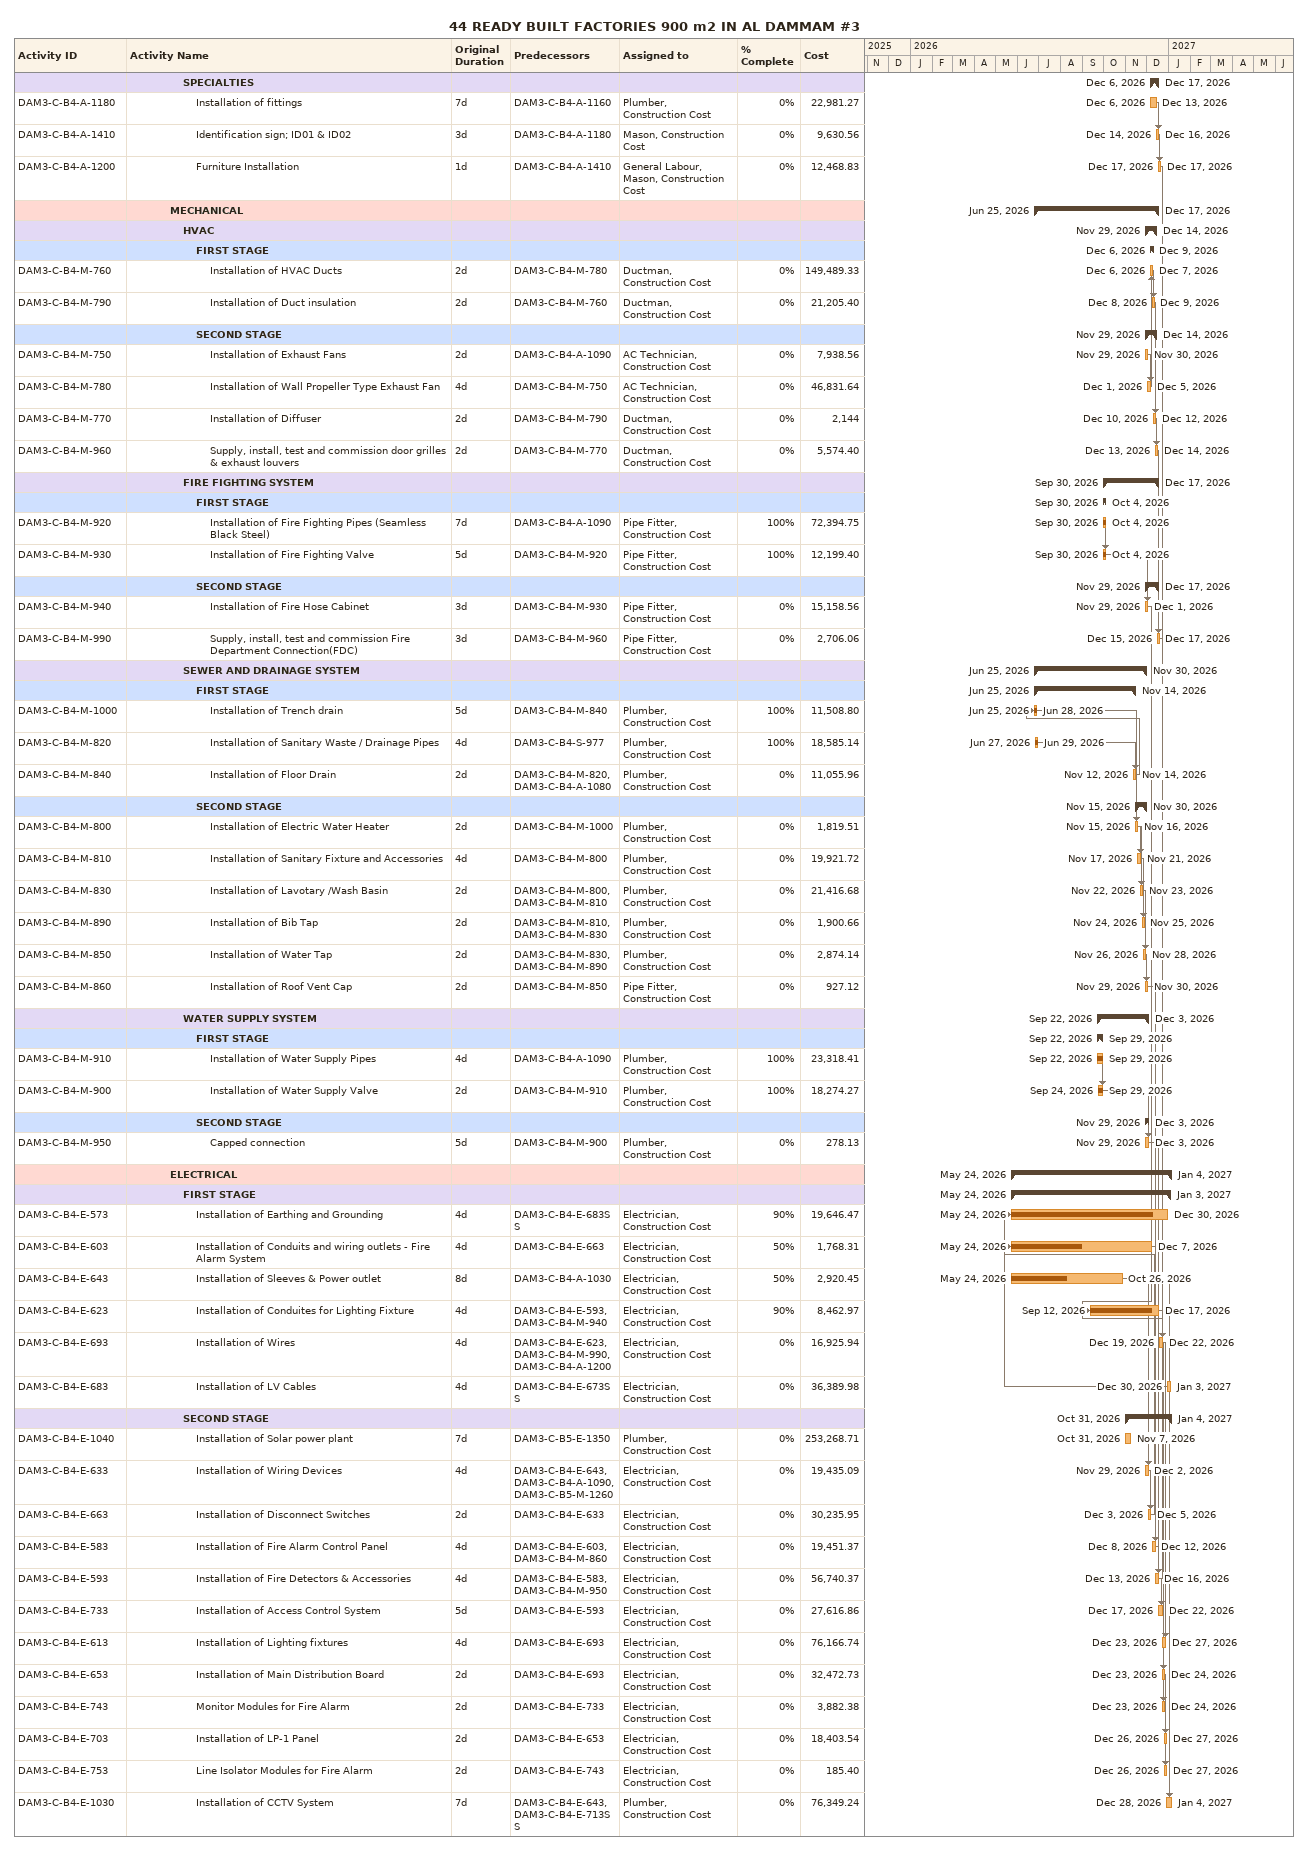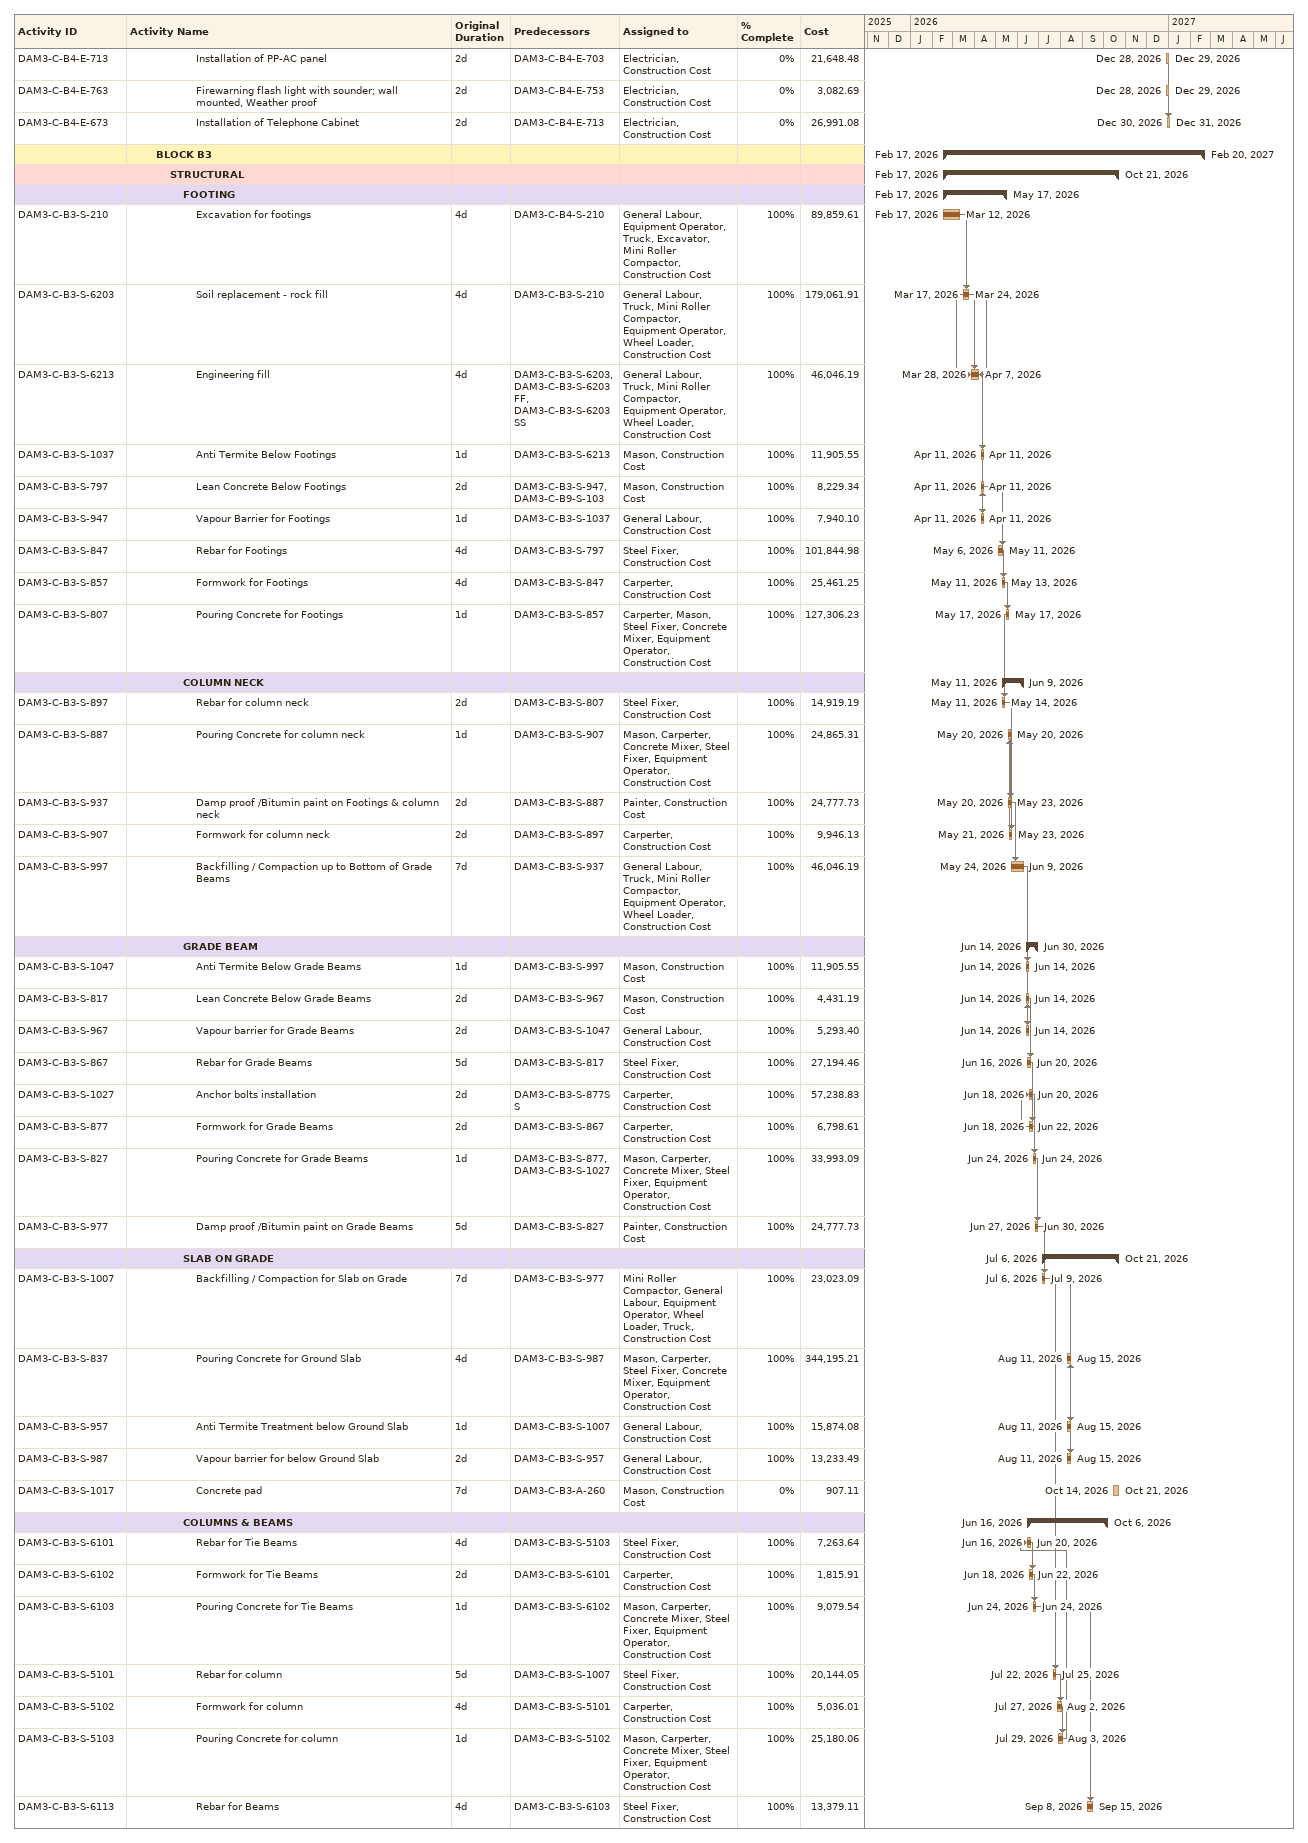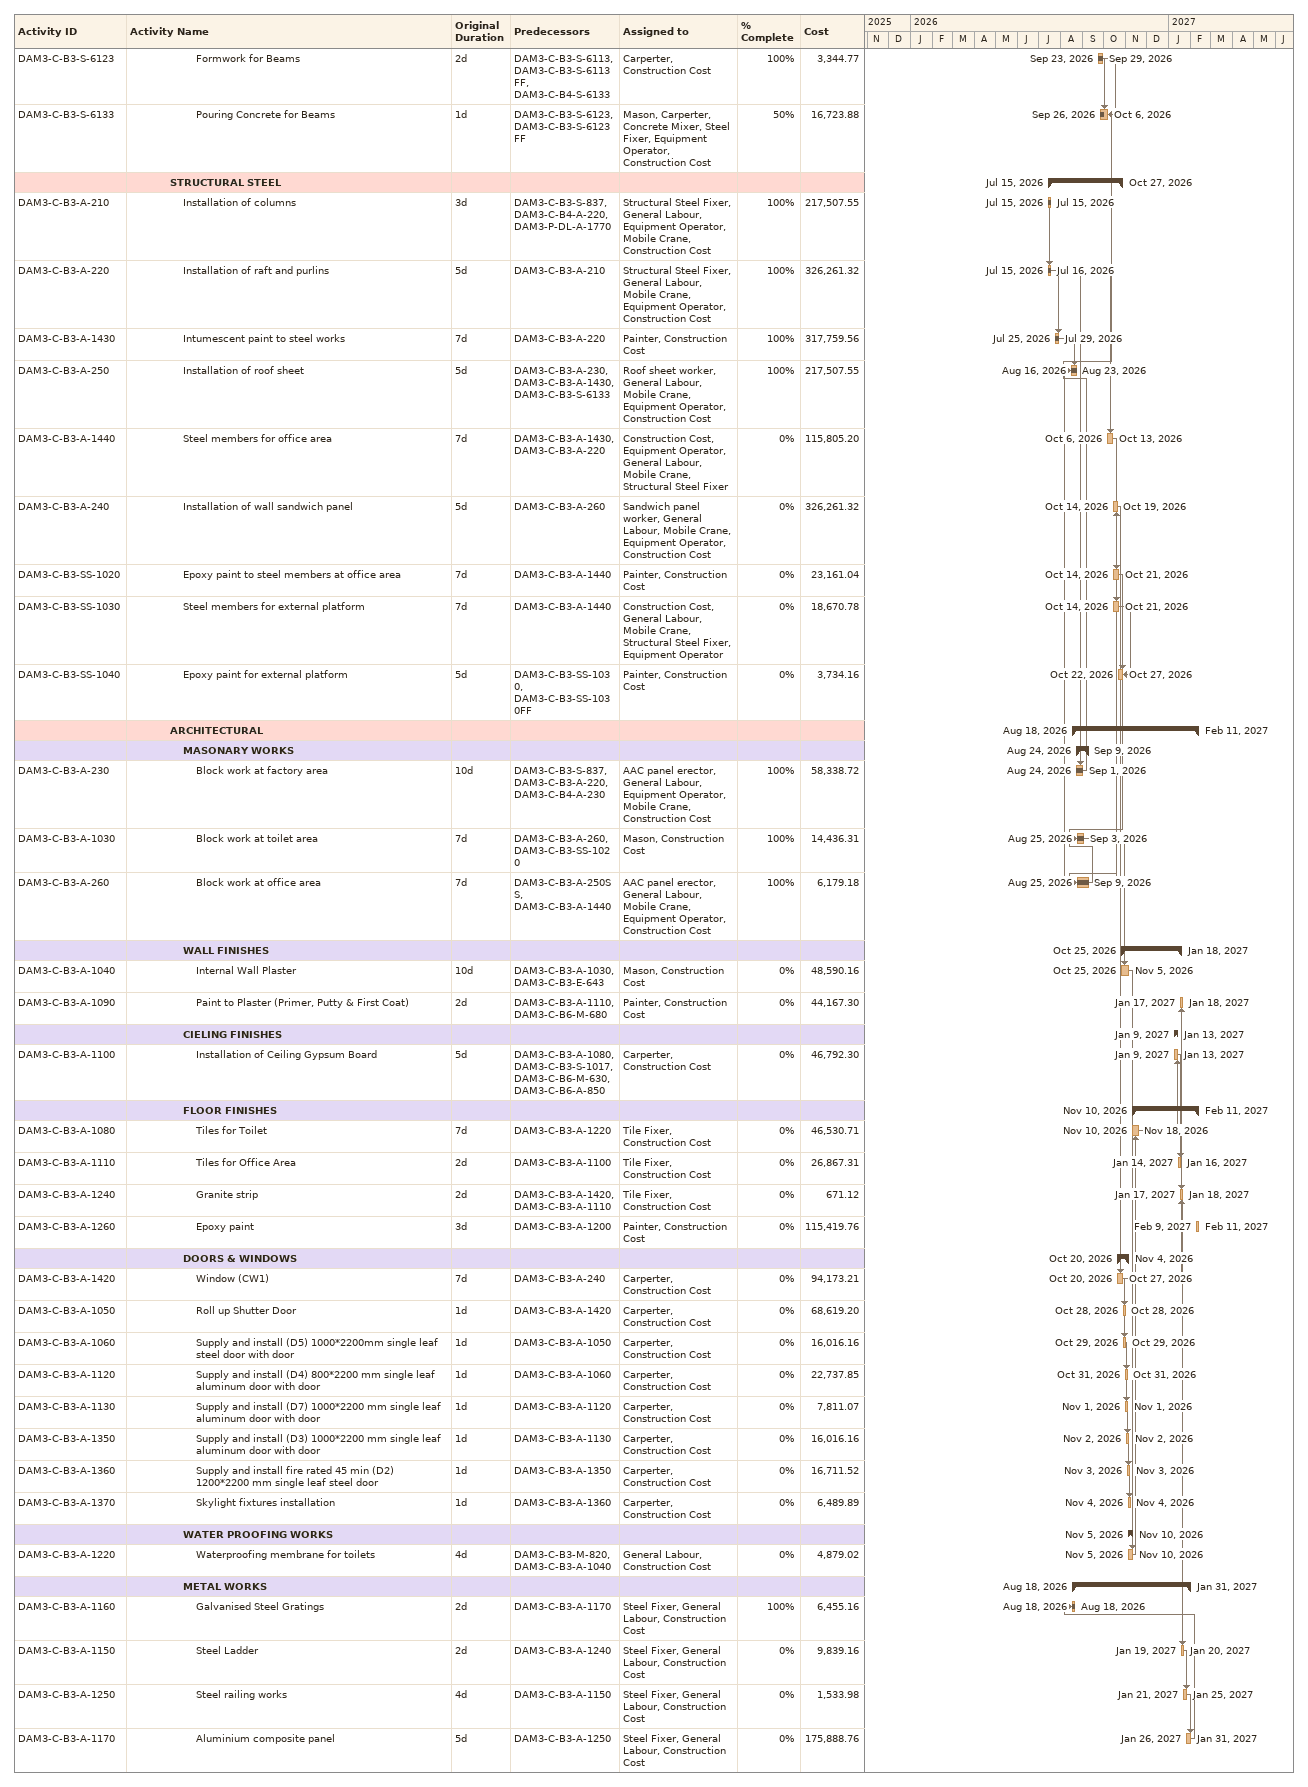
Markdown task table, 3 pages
44 READY BUILT FACTORIES 900 m2 IN AL DAMMAM #3

| ID | Level | Task | Original duration | Start | Finish | Predecessors | Resources | % complete | Cost |
|---|---|---|---|---|---|---|---|---|---|
|  | 5 | **SPECIALTIES** |  | 2026-12-06 | 2026-12-17 |  |  |  |  |
| DAM3-C-B4-A-1180 | 6 | Installation of fittings | 7d | 2026-12-06 | 2026-12-13 | DAM3-C-B4-A-1160 | Plumber, Construction Cost | 0 | 22981.27 |
| DAM3-C-B4-A-1410 | 6 | Identification sign; ID01 & ID02 | 3d | 2026-12-14 | 2026-12-16 | DAM3-C-B4-A-1180 | Mason, Construction Cost | 0 | 9630.56 |
| DAM3-C-B4-A-1200 | 6 | Furniture Installation | 1d | 2026-12-17 | 2026-12-17 | DAM3-C-B4-A-1410 | General Labour, Mason, Construction Cost | 0 | 12468.83 |
|  | 4 | **MECHANICAL** |  | 2026-06-25 | 2026-12-17 |  |  |  |  |
|  | 5 | **HVAC** |  | 2026-11-29 | 2026-12-14 |  |  |  |  |
|  | 6 | **FIRST STAGE** |  | 2026-12-06 | 2026-12-09 |  |  |  |  |
| DAM3-C-B4-M-760 | 7 | Installation of HVAC Ducts | 2d | 2026-12-06 | 2026-12-07 | DAM3-C-B4-M-780 | Ductman, Construction Cost | 0 | 149489.33 |
| DAM3-C-B4-M-790 | 7 | Installation of Duct insulation | 2d | 2026-12-08 | 2026-12-09 | DAM3-C-B4-M-760 | Ductman, Construction Cost | 0 | 21205.40 |
|  | 6 | **SECOND STAGE** |  | 2026-11-29 | 2026-12-14 |  |  |  |  |
| DAM3-C-B4-M-750 | 7 | Installation of Exhaust Fans | 2d | 2026-11-29 | 2026-11-30 | DAM3-C-B4-A-1090 | AC Technician, Construction Cost | 0 | 7938.56 |
| DAM3-C-B4-M-780 | 7 | Installation of Wall Propeller Type Exhaust Fan | 4d | 2026-12-01 | 2026-12-05 | DAM3-C-B4-M-750 | AC Technician, Construction Cost | 0 | 46831.64 |
| DAM3-C-B4-M-770 | 7 | Installation of Diffuser | 2d | 2026-12-10 | 2026-12-12 | DAM3-C-B4-M-790 | Ductman, Construction Cost | 0 | 2144 |
| DAM3-C-B4-M-960 | 7 | Supply, install, test and commission door grilles & exhaust louvers | 2d | 2026-12-13 | 2026-12-14 | DAM3-C-B4-M-770 | Ductman, Construction Cost | 0 | 5574.40 |
|  | 5 | **FIRE FIGHTING SYSTEM** |  | 2026-09-30 | 2026-12-17 |  |  |  |  |
|  | 6 | **FIRST STAGE** |  | 2026-09-30 | 2026-10-04 |  |  |  |  |
| DAM3-C-B4-M-920 | 7 | Installation of Fire Fighting Pipes (Seamless Black Steel) | 7d | 2026-09-30 | 2026-10-04 | DAM3-C-B4-A-1090 | Pipe Fitter, Construction Cost | 100 | 72394.75 |
| DAM3-C-B4-M-930 | 7 | Installation of Fire Fighting Valve | 5d | 2026-09-30 | 2026-10-04 | DAM3-C-B4-M-920 | Pipe Fitter, Construction Cost | 100 | 12199.40 |
|  | 6 | **SECOND STAGE** |  | 2026-11-29 | 2026-12-17 |  |  |  |  |
| DAM3-C-B4-M-940 | 7 | Installation of Fire Hose Cabinet | 3d | 2026-11-29 | 2026-12-01 | DAM3-C-B4-M-930 | Pipe Fitter, Construction Cost | 0 | 15158.56 |
| DAM3-C-B4-M-990 | 7 | Supply, install, test and commission Fire Department Connection(FDC) | 3d | 2026-12-15 | 2026-12-17 | DAM3-C-B4-M-960 | Pipe Fitter, Construction Cost | 0 | 2706.06 |
|  | 5 | **SEWER AND DRAINAGE SYSTEM** |  | 2026-06-25 | 2026-11-30 |  |  |  |  |
|  | 6 | **FIRST STAGE** |  | 2026-06-25 | 2026-11-14 |  |  |  |  |
| DAM3-C-B4-M-1000 | 7 | Installation of Trench drain | 5d | 2026-06-25 | 2026-06-28 | DAM3-C-B4-M-840 | Plumber, Construction Cost | 100 | 11508.80 |
| DAM3-C-B4-M-820 | 7 | Installation of Sanitary Waste / Drainage Pipes | 4d | 2026-06-27 | 2026-06-29 | DAM3-C-B4-S-977 | Plumber, Construction Cost | 100 | 18585.14 |
| DAM3-C-B4-M-840 | 7 | Installation of Floor Drain | 2d | 2026-11-12 | 2026-11-14 | DAM3-C-B4-M-820, DAM3-C-B4-A-1080 | Plumber, Construction Cost | 0 | 11055.96 |
|  | 6 | **SECOND STAGE** |  | 2026-11-15 | 2026-11-30 |  |  |  |  |
| DAM3-C-B4-M-800 | 7 | Installation of Electric Water Heater | 2d | 2026-11-15 | 2026-11-16 | DAM3-C-B4-M-1000 | Plumber, Construction Cost | 0 | 1819.51 |
| DAM3-C-B4-M-810 | 7 | Installation of Sanitary Fixture and Accessories | 4d | 2026-11-17 | 2026-11-21 | DAM3-C-B4-M-800 | Plumber, Construction Cost | 0 | 19921.72 |
| DAM3-C-B4-M-830 | 7 | Installation of Lavotary /Wash Basin | 2d | 2026-11-22 | 2026-11-23 | DAM3-C-B4-M-800, DAM3-C-B4-M-810 | Plumber, Construction Cost | 0 | 21416.68 |
| DAM3-C-B4-M-890 | 7 | Installation of Bib Tap | 2d | 2026-11-24 | 2026-11-25 | DAM3-C-B4-M-810, DAM3-C-B4-M-830 | Plumber, Construction Cost | 0 | 1900.66 |
| DAM3-C-B4-M-850 | 7 | Installation of Water Tap | 2d | 2026-11-26 | 2026-11-28 | DAM3-C-B4-M-830, DAM3-C-B4-M-890 | Plumber, Construction Cost | 0 | 2874.14 |
| DAM3-C-B4-M-860 | 7 | Installation of Roof Vent Cap | 2d | 2026-11-29 | 2026-11-30 | DAM3-C-B4-M-850 | Pipe Fitter, Construction Cost | 0 | 927.12 |
|  | 5 | **WATER SUPPLY SYSTEM** |  | 2026-09-22 | 2026-12-03 |  |  |  |  |
|  | 6 | **FIRST STAGE** |  | 2026-09-22 | 2026-09-29 |  |  |  |  |
| DAM3-C-B4-M-910 | 7 | Installation of Water Supply Pipes | 4d | 2026-09-22 | 2026-09-29 | DAM3-C-B4-A-1090 | Plumber, Construction Cost | 100 | 23318.41 |
| DAM3-C-B4-M-900 | 7 | Installation of Water Supply Valve | 2d | 2026-09-24 | 2026-09-29 | DAM3-C-B4-M-910 | Plumber, Construction Cost | 100 | 18274.27 |
|  | 6 | **SECOND STAGE** |  | 2026-11-29 | 2026-12-03 |  |  |  |  |
| DAM3-C-B4-M-950 | 7 | Capped connection | 5d | 2026-11-29 | 2026-12-03 | DAM3-C-B4-M-900 | Plumber, Construction Cost | 0 | 278.13 |
|  | 4 | **ELECTRICAL** |  | 2026-05-24 | 2027-01-04 |  |  |  |  |
|  | 5 | **FIRST STAGE** |  | 2026-05-24 | 2027-01-03 |  |  |  |  |
| DAM3-C-B4-E-573 | 6 | Installation of Earthing and Grounding | 4d | 2026-05-24 | 2026-12-30 | DAM3-C-B4-E-683SS | Electrician, Construction Cost | 90 | 19646.47 |
| DAM3-C-B4-E-603 | 6 | Installation of Conduits and wiring outlets - Fire Alarm System | 4d | 2026-05-24 | 2026-12-07 | DAM3-C-B4-E-663 | Electrician, Construction Cost | 50 | 1768.31 |
| DAM3-C-B4-E-643 | 6 | Installation of Sleeves & Power outlet | 8d | 2026-05-24 | 2026-10-26 | DAM3-C-B4-A-1030 | Electrician, Construction Cost | 50 | 2920.45 |
| DAM3-C-B4-E-623 | 6 | Installation of Conduites for Lighting Fixture | 4d | 2026-09-12 | 2026-12-17 | DAM3-C-B4-E-593, DAM3-C-B4-M-940 | Electrician, Construction Cost | 90 | 8462.97 |
| DAM3-C-B4-E-693 | 6 | Installation of Wires | 4d | 2026-12-19 | 2026-12-22 | DAM3-C-B4-E-623, DAM3-C-B4-M-990, DAM3-C-B4-A-1200 | Electrician, Construction Cost | 0 | 16925.94 |
| DAM3-C-B4-E-683 | 6 | Installation of LV Cables | 4d | 2026-12-30 | 2027-01-03 | DAM3-C-B4-E-673SS | Electrician, Construction Cost | 0 | 36389.98 |
|  | 5 | **SECOND STAGE** |  | 2026-10-31 | 2027-01-04 |  |  |  |  |
| DAM3-C-B4-E-1040 | 6 | Installation of Solar power plant | 7d | 2026-10-31 | 2026-11-07 | DAM3-C-B5-E-1350 | Plumber, Construction Cost | 0 | 253268.71 |
| DAM3-C-B4-E-633 | 6 | Installation of Wiring Devices | 4d | 2026-11-29 | 2026-12-02 | DAM3-C-B4-E-643, DAM3-C-B4-A-1090, DAM3-C-B5-M-1260 | Electrician, Construction Cost | 0 | 19435.09 |
| DAM3-C-B4-E-663 | 6 | Installation of Disconnect Switches | 2d | 2026-12-03 | 2026-12-05 | DAM3-C-B4-E-633 | Electrician, Construction Cost | 0 | 30235.95 |
| DAM3-C-B4-E-583 | 6 | Installation of Fire Alarm Control Panel | 4d | 2026-12-08 | 2026-12-12 | DAM3-C-B4-E-603, DAM3-C-B4-M-860 | Electrician, Construction Cost | 0 | 19451.37 |
| DAM3-C-B4-E-593 | 6 | Installation of Fire Detectors & Accessories | 4d | 2026-12-13 | 2026-12-16 | DAM3-C-B4-E-583, DAM3-C-B4-M-950 | Electrician, Construction Cost | 0 | 56740.37 |
| DAM3-C-B4-E-733 | 6 | Installation of Access Control System | 5d | 2026-12-17 | 2026-12-22 | DAM3-C-B4-E-593 | Electrician, Construction Cost | 0 | 27616.86 |
| DAM3-C-B4-E-613 | 6 | Installation of Lighting fixtures | 4d | 2026-12-23 | 2026-12-27 | DAM3-C-B4-E-693 | Electrician, Construction Cost | 0 | 76166.74 |
| DAM3-C-B4-E-653 | 6 | Installation of Main Distribution Board | 2d | 2026-12-23 | 2026-12-24 | DAM3-C-B4-E-693 | Electrician, Construction Cost | 0 | 32472.73 |
| DAM3-C-B4-E-743 | 6 | Monitor Modules for Fire Alarm | 2d | 2026-12-23 | 2026-12-24 | DAM3-C-B4-E-733 | Electrician, Construction Cost | 0 | 3882.38 |
| DAM3-C-B4-E-703 | 6 | Installation of LP-1 Panel | 2d | 2026-12-26 | 2026-12-27 | DAM3-C-B4-E-653 | Electrician, Construction Cost | 0 | 18403.54 |
| DAM3-C-B4-E-753 | 6 | Line Isolator Modules for Fire Alarm | 2d | 2026-12-26 | 2026-12-27 | DAM3-C-B4-E-743 | Electrician, Construction Cost | 0 | 185.40 |
| DAM3-C-B4-E-1030 | 6 | Installation of CCTV System | 7d | 2026-12-28 | 2027-01-04 | DAM3-C-B4-E-643, DAM3-C-B4-E-713SS | Plumber, Construction Cost | 0 | 76349.24 |
| DAM3-C-B4-E-713 | 6 | Installation of PP-AC panel | 2d | 2026-12-28 | 2026-12-29 | DAM3-C-B4-E-703 | Electrician, Construction Cost | 0 | 21648.48 |
| DAM3-C-B4-E-763 | 6 | Firewarning flash light with sounder; wall mounted, Weather proof | 2d | 2026-12-28 | 2026-12-29 | DAM3-C-B4-E-753 | Electrician, Construction Cost | 0 | 3082.69 |
| DAM3-C-B4-E-673 | 6 | Installation of Telephone Cabinet | 2d | 2026-12-30 | 2026-12-31 | DAM3-C-B4-E-713 | Electrician, Construction Cost | 0 | 26991.08 |
|  | 3 | **BLOCK B3** |  | 2026-02-17 | 2027-02-20 |  |  |  |  |
|  | 4 | **STRUCTURAL** |  | 2026-02-17 | 2026-10-21 |  |  |  |  |
|  | 5 | **FOOTING** |  | 2026-02-17 | 2026-05-17 |  |  |  |  |
| DAM3-C-B3-S-210 | 6 | Excavation for footings | 4d | 2026-02-17 | 2026-03-12 | DAM3-C-B4-S-210 | General Labour, Equipment Operator, Truck, Excavator, Mini Roller Compactor, Construction Cost | 100 | 89859.61 |
| DAM3-C-B3-S-6203 | 6 | Soil replacement - rock fill | 4d | 2026-03-17 | 2026-03-24 | DAM3-C-B3-S-210 | General Labour, Truck, Mini Roller Compactor, Equipment Operator, Wheel Loader, Construction Cost | 100 | 179061.91 |
| DAM3-C-B3-S-6213 | 6 | Engineering fill | 4d | 2026-03-28 | 2026-04-07 | DAM3-C-B3-S-6203, DAM3-C-B3-S-6203FF, DAM3-C-B3-S-6203SS | General Labour, Truck, Mini Roller Compactor, Equipment Operator, Wheel Loader, Construction Cost | 100 | 46046.19 |
| DAM3-C-B3-S-1037 | 6 | Anti Termite Below Footings | 1d | 2026-04-11 | 2026-04-11 | DAM3-C-B3-S-6213 | Mason, Construction Cost | 100 | 11905.55 |
| DAM3-C-B3-S-797 | 6 | Lean Concrete Below Footings | 2d | 2026-04-11 | 2026-04-11 | DAM3-C-B3-S-947, DAM3-C-B9-S-103 | Mason, Construction Cost | 100 | 8229.34 |
| DAM3-C-B3-S-947 | 6 | Vapour Barrier for Footings | 1d | 2026-04-11 | 2026-04-11 | DAM3-C-B3-S-1037 | General Labour, Construction Cost | 100 | 7940.10 |
| DAM3-C-B3-S-847 | 6 | Rebar for Footings | 4d | 2026-05-06 | 2026-05-11 | DAM3-C-B3-S-797 | Steel Fixer, Construction Cost | 100 | 101844.98 |
| DAM3-C-B3-S-857 | 6 | Formwork for Footings | 4d | 2026-05-11 | 2026-05-13 | DAM3-C-B3-S-847 | Carperter, Construction Cost | 100 | 25461.25 |
| DAM3-C-B3-S-807 | 6 | Pouring Concrete for Footings | 1d | 2026-05-17 | 2026-05-17 | DAM3-C-B3-S-857 | Carperter, Mason, Steel Fixer, Concrete Mixer, Equipment Operator, Construction Cost | 100 | 127306.23 |
|  | 5 | **COLUMN NECK** |  | 2026-05-11 | 2026-06-09 |  |  |  |  |
| DAM3-C-B3-S-897 | 6 | Rebar for column neck | 2d | 2026-05-11 | 2026-05-14 | DAM3-C-B3-S-807 | Steel Fixer, Construction Cost | 100 | 14919.19 |
| DAM3-C-B3-S-887 | 6 | Pouring Concrete for column neck | 1d | 2026-05-20 | 2026-05-20 | DAM3-C-B3-S-907 | Mason, Carperter, Concrete Mixer, Steel Fixer, Equipment Operator, Construction Cost | 100 | 24865.31 |
| DAM3-C-B3-S-937 | 6 | Damp proof /Bitumin paint on Footings & column neck | 2d | 2026-05-20 | 2026-05-23 | DAM3-C-B3-S-887 | Painter, Construction Cost | 100 | 24777.73 |
| DAM3-C-B3-S-907 | 6 | Formwork for column neck | 2d | 2026-05-21 | 2026-05-23 | DAM3-C-B3-S-897 | Carperter, Construction Cost | 100 | 9946.13 |
| DAM3-C-B3-S-997 | 6 | Backfilling / Compaction up to Bottom of Grade Beams | 7d | 2026-05-24 | 2026-06-09 | DAM3-C-B3-S-937 | General Labour, Truck, Mini Roller Compactor, Equipment Operator, Wheel Loader, Construction Cost | 100 | 46046.19 |
|  | 5 | **GRADE BEAM** |  | 2026-06-14 | 2026-06-30 |  |  |  |  |
| DAM3-C-B3-S-1047 | 6 | Anti Termite Below Grade Beams | 1d | 2026-06-14 | 2026-06-14 | DAM3-C-B3-S-997 | Mason, Construction Cost | 100 | 11905.55 |
| DAM3-C-B3-S-817 | 6 | Lean Concrete Below Grade Beams | 2d | 2026-06-14 | 2026-06-14 | DAM3-C-B3-S-967 | Mason, Construction Cost | 100 | 4431.19 |
| DAM3-C-B3-S-967 | 6 | Vapour barrier for Grade Beams | 2d | 2026-06-14 | 2026-06-14 | DAM3-C-B3-S-1047 | General Labour, Construction Cost | 100 | 5293.40 |
| DAM3-C-B3-S-867 | 6 | Rebar for Grade Beams | 5d | 2026-06-16 | 2026-06-20 | DAM3-C-B3-S-817 | Steel Fixer, Construction Cost | 100 | 27194.46 |
| DAM3-C-B3-S-1027 | 6 | Anchor bolts installation | 2d | 2026-06-18 | 2026-06-20 | DAM3-C-B3-S-877SS | Carperter, Construction Cost | 100 | 57238.83 |
| DAM3-C-B3-S-877 | 6 | Formwork for Grade Beams | 2d | 2026-06-18 | 2026-06-22 | DAM3-C-B3-S-867 | Carperter, Construction Cost | 100 | 6798.61 |
| DAM3-C-B3-S-827 | 6 | Pouring Concrete for Grade Beams | 1d | 2026-06-24 | 2026-06-24 | DAM3-C-B3-S-877, DAM3-C-B3-S-1027 | Mason, Carperter, Concrete Mixer, Steel Fixer, Equipment Operator, Construction Cost | 100 | 33993.09 |
| DAM3-C-B3-S-977 | 6 | Damp proof /Bitumin paint on Grade Beams | 5d | 2026-06-27 | 2026-06-30 | DAM3-C-B3-S-827 | Painter, Construction Cost | 100 | 24777.73 |
|  | 5 | **SLAB ON GRADE** |  | 2026-07-06 | 2026-10-21 |  |  |  |  |
| DAM3-C-B3-S-1007 | 6 | Backfilling / Compaction for Slab on Grade | 7d | 2026-07-06 | 2026-07-09 | DAM3-C-B3-S-977 | Mini Roller Compactor, General Labour, Equipment Operator, Wheel Loader, Truck, Construction Cost | 100 | 23023.09 |
| DAM3-C-B3-S-837 | 6 | Pouring Concrete for Ground Slab | 4d | 2026-08-11 | 2026-08-15 | DAM3-C-B3-S-987 | Mason, Carperter, Steel Fixer, Concrete Mixer, Equipment Operator, Construction Cost | 100 | 344195.21 |
| DAM3-C-B3-S-957 | 6 | Anti Termite Treatment below Ground Slab | 1d | 2026-08-11 | 2026-08-15 | DAM3-C-B3-S-1007 | General Labour, Construction Cost | 100 | 15874.08 |
| DAM3-C-B3-S-987 | 6 | Vapour barrier for below Ground Slab | 2d | 2026-08-11 | 2026-08-15 | DAM3-C-B3-S-957 | General Labour, Construction Cost | 100 | 13233.49 |
| DAM3-C-B3-S-1017 | 6 | Concrete pad | 7d | 2026-10-14 | 2026-10-21 | DAM3-C-B3-A-260 | Mason, Construction Cost | 0 | 907.11 |
|  | 5 | **COLUMNS & BEAMS** |  | 2026-06-16 | 2026-10-06 |  |  |  |  |
| DAM3-C-B3-S-6101 | 6 | Rebar for Tie Beams | 4d | 2026-06-16 | 2026-06-20 | DAM3-C-B3-S-5103 | Steel Fixer, Construction Cost | 100 | 7263.64 |
| DAM3-C-B3-S-6102 | 6 | Formwork for Tie Beams | 2d | 2026-06-18 | 2026-06-22 | DAM3-C-B3-S-6101 | Carperter, Construction Cost | 100 | 1815.91 |
| DAM3-C-B3-S-6103 | 6 | Pouring Concrete for Tie Beams | 1d | 2026-06-24 | 2026-06-24 | DAM3-C-B3-S-6102 | Mason, Carperter, Concrete Mixer, Steel Fixer, Equipment Operator, Construction Cost | 100 | 9079.54 |
| DAM3-C-B3-S-5101 | 6 | Rebar for column | 5d | 2026-07-22 | 2026-07-25 | DAM3-C-B3-S-1007 | Steel Fixer, Construction Cost | 100 | 20144.05 |
| DAM3-C-B3-S-5102 | 6 | Formwork for column | 4d | 2026-07-27 | 2026-08-02 | DAM3-C-B3-S-5101 | Carperter, Construction Cost | 100 | 5036.01 |
| DAM3-C-B3-S-5103 | 6 | Pouring Concrete for column | 1d | 2026-07-29 | 2026-08-03 | DAM3-C-B3-S-5102 | Mason, Carperter, Concrete Mixer, Steel Fixer, Equipment Operator, Construction Cost | 100 | 25180.06 |
| DAM3-C-B3-S-6113 | 6 | Rebar for Beams | 4d | 2026-09-08 | 2026-09-15 | DAM3-C-B3-S-6103 | Steel Fixer, Construction Cost | 100 | 13379.11 |
| DAM3-C-B3-S-6123 | 6 | Formwork for Beams | 2d | 2026-09-23 | 2026-09-29 | DAM3-C-B3-S-6113, DAM3-C-B3-S-6113FF, DAM3-C-B4-S-6133 | Carperter, Construction Cost | 100 | 3344.77 |
| DAM3-C-B3-S-6133 | 6 | Pouring Concrete for Beams | 1d | 2026-09-26 | 2026-10-06 | DAM3-C-B3-S-6123, DAM3-C-B3-S-6123FF | Mason, Carperter, Concrete Mixer, Steel Fixer, Equipment Operator, Construction Cost | 50 | 16723.88 |
|  | 4 | **STRUCTURAL STEEL** |  | 2026-07-15 | 2026-10-27 |  |  |  |  |
| DAM3-C-B3-A-210 | 5 | Installation of columns | 3d | 2026-07-15 | 2026-07-15 | DAM3-C-B3-S-837, DAM3-C-B4-A-220, DAM3-P-DL-A-1770 | Structural Steel Fixer, General Labour, Equipment Operator, Mobile Crane, Construction Cost | 100 | 217507.55 |
| DAM3-C-B3-A-220 | 5 | Installation of raft and purlins | 5d | 2026-07-15 | 2026-07-16 | DAM3-C-B3-A-210 | Structural Steel Fixer, General Labour, Mobile Crane, Equipment Operator, Construction Cost | 100 | 326261.32 |
| DAM3-C-B3-A-1430 | 5 | Intumescent paint to steel works | 7d | 2026-07-25 | 2026-07-29 | DAM3-C-B3-A-220 | Painter, Construction Cost | 100 | 317759.56 |
| DAM3-C-B3-A-250 | 5 | Installation of roof sheet | 5d | 2026-08-16 | 2026-08-23 | DAM3-C-B3-A-230, DAM3-C-B3-A-1430, DAM3-C-B3-S-6133 | Roof sheet worker, General Labour, Mobile Crane, Equipment Operator, Construction Cost | 100 | 217507.55 |
| DAM3-C-B3-A-1440 | 5 | Steel members for office area | 7d | 2026-10-06 | 2026-10-13 | DAM3-C-B3-A-1430, DAM3-C-B3-A-220 | Construction Cost, Equipment Operator, General Labour, Mobile Crane, Structural Steel Fixer | 0 | 115805.20 |
| DAM3-C-B3-A-240 | 5 | Installation of wall sandwich panel | 5d | 2026-10-14 | 2026-10-19 | DAM3-C-B3-A-260 | Sandwich panel worker, General Labour, Mobile Crane, Equipment Operator, Construction Cost | 0 | 326261.32 |
| DAM3-C-B3-SS-1020 | 5 | Epoxy paint to steel members at office area | 7d | 2026-10-14 | 2026-10-21 | DAM3-C-B3-A-1440 | Painter, Construction Cost | 0 | 23161.04 |
| DAM3-C-B3-SS-1030 | 5 | Steel members for external platform | 7d | 2026-10-14 | 2026-10-21 | DAM3-C-B3-A-1440 | Construction Cost, General Labour, Mobile Crane, Structural Steel Fixer, Equipment Operator | 0 | 18670.78 |
| DAM3-C-B3-SS-1040 | 5 | Epoxy paint for external platform | 5d | 2026-10-22 | 2026-10-27 | DAM3-C-B3-SS-1030, DAM3-C-B3-SS-1030FF | Painter, Construction Cost | 0 | 3734.16 |
|  | 4 | **ARCHITECTURAL** |  | 2026-08-18 | 2027-02-11 |  |  |  |  |
|  | 5 | **MASONARY WORKS** |  | 2026-08-24 | 2026-09-09 |  |  |  |  |
| DAM3-C-B3-A-230 | 6 | Block work at factory area | 10d | 2026-08-24 | 2026-09-01 | DAM3-C-B3-S-837, DAM3-C-B3-A-220, DAM3-C-B4-A-230 | AAC panel erector, General Labour, Equipment Operator, Mobile Crane, Construction Cost | 100 | 58338.72 |
| DAM3-C-B3-A-1030 | 6 | Block work at toilet area | 7d | 2026-08-25 | 2026-09-03 | DAM3-C-B3-A-260, DAM3-C-B3-SS-1020 | Mason, Construction Cost | 100 | 14436.31 |
| DAM3-C-B3-A-260 | 6 | Block work at office area | 7d | 2026-08-25 | 2026-09-09 | DAM3-C-B3-A-250SS, DAM3-C-B3-A-1440 | AAC panel erector, General Labour, Mobile Crane, Equipment Operator, Construction Cost | 100 | 6179.18 |
|  | 5 | **WALL FINISHES** |  | 2026-10-25 | 2027-01-18 |  |  |  |  |
| DAM3-C-B3-A-1040 | 6 | Internal Wall Plaster | 10d | 2026-10-25 | 2026-11-05 | DAM3-C-B3-A-1030, DAM3-C-B3-E-643 | Mason, Construction Cost | 0 | 48590.16 |
| DAM3-C-B3-A-1090 | 6 | Paint to Plaster (Primer, Putty & First Coat) | 2d | 2027-01-17 | 2027-01-18 | DAM3-C-B3-A-1110, DAM3-C-B6-M-680 | Painter, Construction Cost | 0 | 44167.30 |
|  | 5 | **CIELING FINISHES** |  | 2027-01-09 | 2027-01-13 |  |  |  |  |
| DAM3-C-B3-A-1100 | 6 | Installation of Ceiling Gypsum Board | 5d | 2027-01-09 | 2027-01-13 | DAM3-C-B3-A-1080, DAM3-C-B3-S-1017, DAM3-C-B6-M-630, DAM3-C-B6-A-850 | Carperter, Construction Cost | 0 | 46792.30 |
|  | 5 | **FLOOR FINISHES** |  | 2026-11-10 | 2027-02-11 |  |  |  |  |
| DAM3-C-B3-A-1080 | 6 | Tiles for Toilet | 7d | 2026-11-10 | 2026-11-18 | DAM3-C-B3-A-1220 | Tile Fixer, Construction Cost | 0 | 46530.71 |
| DAM3-C-B3-A-1110 | 6 | Tiles for Office Area | 2d | 2027-01-14 | 2027-01-16 | DAM3-C-B3-A-1100 | Tile Fixer, Construction Cost | 0 | 26867.31 |
| DAM3-C-B3-A-1240 | 6 | Granite strip | 2d | 2027-01-17 | 2027-01-18 | DAM3-C-B3-A-1420, DAM3-C-B3-A-1110 | Tile Fixer, Construction Cost | 0 | 671.12 |
| DAM3-C-B3-A-1260 | 6 | Epoxy paint | 3d | 2027-02-09 | 2027-02-11 | DAM3-C-B3-A-1200 | Painter, Construction Cost | 0 | 115419.76 |
|  | 5 | **DOORS & WINDOWS** |  | 2026-10-20 | 2026-11-04 |  |  |  |  |
| DAM3-C-B3-A-1420 | 6 | Window (CW1) | 7d | 2026-10-20 | 2026-10-27 | DAM3-C-B3-A-240 | Carperter, Construction Cost | 0 | 94173.21 |
| DAM3-C-B3-A-1050 | 6 | Roll up Shutter Door | 1d | 2026-10-28 | 2026-10-28 | DAM3-C-B3-A-1420 | Carperter, Construction Cost | 0 | 68619.20 |
| DAM3-C-B3-A-1060 | 6 | Supply and install (D5) 1000*2200mm single leaf steel door with door | 1d | 2026-10-29 | 2026-10-29 | DAM3-C-B3-A-1050 | Carperter, Construction Cost | 0 | 16016.16 |
| DAM3-C-B3-A-1120 | 6 | Supply and install (D4) 800*2200 mm single leaf aluminum door with door | 1d | 2026-10-31 | 2026-10-31 | DAM3-C-B3-A-1060 | Carperter, Construction Cost | 0 | 22737.85 |
| DAM3-C-B3-A-1130 | 6 | Supply and install (D7) 1000*2200 mm single leaf aluminum door with door | 1d | 2026-11-01 | 2026-11-01 | DAM3-C-B3-A-1120 | Carperter, Construction Cost | 0 | 7811.07 |
| DAM3-C-B3-A-1350 | 6 | Supply and install (D3) 1000*2200 mm single leaf aluminum door with door | 1d | 2026-11-02 | 2026-11-02 | DAM3-C-B3-A-1130 | Carperter, Construction Cost | 0 | 16016.16 |
| DAM3-C-B3-A-1360 | 6 | Supply and install fire rated 45 min (D2) 1200*2200 mm single leaf steel door | 1d | 2026-11-03 | 2026-11-03 | DAM3-C-B3-A-1350 | Carperter, Construction Cost | 0 | 16711.52 |
| DAM3-C-B3-A-1370 | 6 | Skylight fixtures installation | 1d | 2026-11-04 | 2026-11-04 | DAM3-C-B3-A-1360 | Carperter, Construction Cost | 0 | 6489.89 |
|  | 5 | **WATER PROOFING WORKS** |  | 2026-11-05 | 2026-11-10 |  |  |  |  |
| DAM3-C-B3-A-1220 | 6 | Waterproofing membrane for toilets | 4d | 2026-11-05 | 2026-11-10 | DAM3-C-B3-M-820, DAM3-C-B3-A-1040 | General Labour, Construction Cost | 0 | 4879.02 |
|  | 5 | **METAL WORKS** |  | 2026-08-18 | 2027-01-31 |  |  |  |  |
| DAM3-C-B3-A-1160 | 6 | Galvanised Steel Gratings | 2d | 2026-08-18 | 2026-08-18 | DAM3-C-B3-A-1170 | Steel Fixer, General Labour, Construction Cost | 100 | 6455.16 |
| DAM3-C-B3-A-1150 | 6 | Steel Ladder | 2d | 2027-01-19 | 2027-01-20 | DAM3-C-B3-A-1240 | Steel Fixer, General Labour, Construction Cost | 0 | 9839.16 |
| DAM3-C-B3-A-1250 | 6 | Steel railing works | 4d | 2027-01-21 | 2027-01-25 | DAM3-C-B3-A-1150 | Steel Fixer, General Labour, Construction Cost | 0 | 1533.98 |
| DAM3-C-B3-A-1170 | 6 | Aluminium composite panel | 5d | 2027-01-26 | 2027-01-31 | DAM3-C-B3-A-1250 | Steel Fixer, General Labour, Construction Cost | 0 | 175888.76 |
